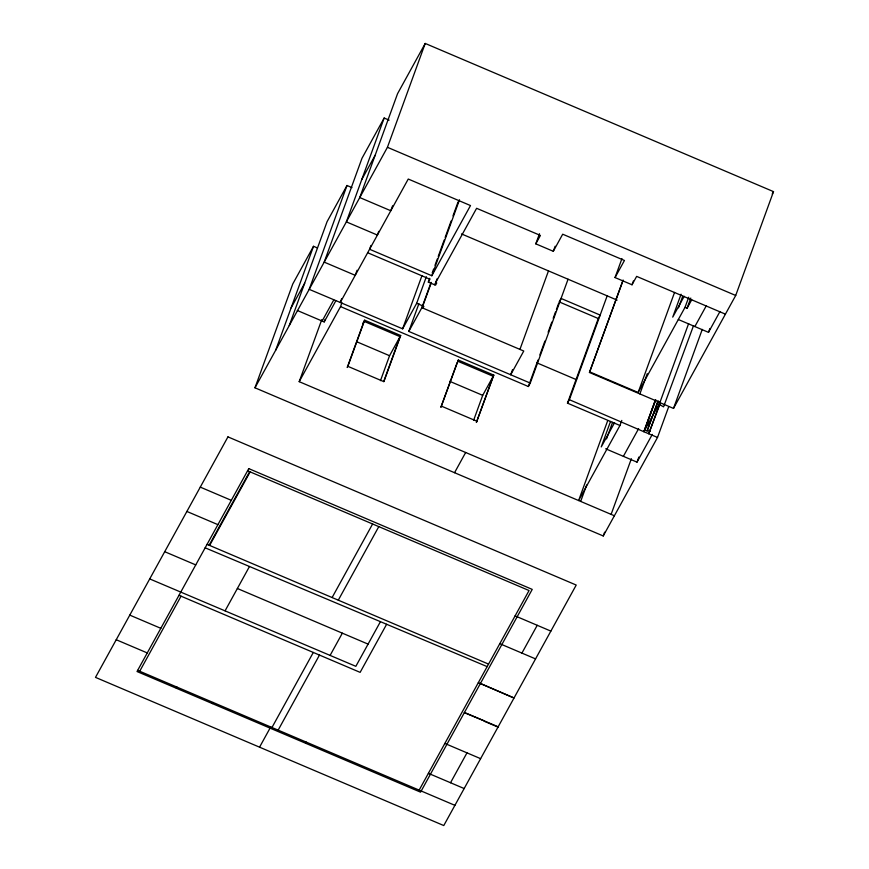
<?xml version="1.0" encoding="UTF-8"?>
<svg xmlns="http://www.w3.org/2000/svg" width="869" height="869" viewBox="0 0 869 869"><rect width="100%" height="100%" fill="white"/><g stroke="black" fill="none" stroke-linecap="round" stroke-linejoin="round"><path stroke-width="1.3" d="M668.652 406.855L657.518 437.444L603.249 535.967L254.975 387.802L292.777 283.946L313.513 246.296L317.239 247.882M275.712 350.153L313.513 246.296M289.268 325.538L327.07 221.682L347.003 185.488L351.967 187.606M347.003 185.488L309.201 289.344L402.619 328.819L416.664 303.314L426.342 276.722M389.127 120.128L384.163 118.021L346.362 221.867L377.396 235.064L378.754 231.339M614.383 515.762L299.197 381.665L321.791 319.607M254.975 387.802L387.433 147.306L425.223 43.45L773.508 191.625L735.706 295.471L673.508 408.408L659.864 402.608L688.628 323.594M297.317 310.483L324.202 321.921L325.115 319.412M341.615 298.74L340.235 302.542L408.256 179.036L470.498 205.562L431.839 275.745L369.575 249.262L370.965 245.46M299.197 381.665L340.539 306.605L341.919 302.803M357.072 270.259L355.225 275.321L324.191 262.123L361.993 158.267L384.163 118.021M392.603 205.768L390.789 210.743L359.755 197.545L397.557 93.689L425.223 43.45M347.861 366.338L364.665 320.183L400.685 335.51L383.881 381.665L347.861 366.338L347.22 367.489L364.024 321.334L400.044 336.661L383.696 381.567M380.47 380.665L389.551 355.714L400.685 335.51M402.619 328.819L421.976 275.625M568.065 279.21L530.253 383.077L408.799 331.426L418.945 303.563M437.085 278.775L435.706 282.577L436.738 283.012L435.543 285.184L428.33 282.121L429.721 278.319M432.23 272.888L433.62 269.097M435 265.295L437.303 258.962M438.226 256.431L444.222 239.963M445.145 237.433L451.13 220.965M452.977 215.903L458.05 201.966M431.839 275.745L459.505 199.761M431.1 282.349L421.878 307.68L523.768 351.033L510.69 374.778L512.514 369.705M431.133 283.153L422.834 305.942L408.799 331.426M457.224 362.427L440.876 407.344L458.321 360.027L493.82 375.136L476.386 422.443L493.19 376.288L457.681 361.189L458.321 360.027M725.419 314.154L636.651 276.385L632.024 284.782L615.046 277.559L624.453 260.472L562.699 234.206L553.292 251.293L535.793 243.841L539.486 233.718M473.616 420.292L482.697 395.341L493.82 375.136M553.292 251.293L555.128 246.231M519.912 349.447L548.469 270.922M340.539 306.605L528.363 386.509L538.02 359.994M539.855 354.943L544.917 341.05M548.133 332.208L551.804 322.106M553.184 318.315L555.487 311.993M556.41 309.473L558.702 303.162M621.802 420.422L619.955 425.484L567.468 403.151L598.274 318.532L600.175 315.089L561.059 298.447L559.158 301.891L598.274 318.532M567.468 403.151L569.369 399.707L607.17 295.851L461.504 233.924M615.046 277.559L621.943 258.604M569.369 399.707L643.842 431.708L659.951 402.466L589.454 372.475L623.106 280.014M589.454 372.475L622.954 280.709M632.024 284.782L633.403 280.98M607.659 420.759L578.624 500.544L619.955 425.484M580.677 501.413L586.673 484.956M610.516 421.465L601.25 446.927L614.6 422.671M606.551 438.888L612.569 422.334M589.769 371.889L638.139 392.473L674.561 292.418M639.877 393.929L647.253 373.659M681.068 294.222L672.725 317.131L684.207 296.286M678.493 307.822L682.665 296.372M638.139 392.473L685.033 307.333L688.715 297.198M603.249 535.967L604.639 532.176M611.092 514.437L631.372 458.713M685.033 307.333L687.086 308.213L690.779 298.078M655.302 400.218L643.842 431.708L657.518 437.444M644.005 431.426L655.465 399.925M655.802 399.74L644.798 429.97L647.112 430.959L657.985 401.402M647.112 430.959L658.115 400.718M605.671 448.806L637.01 462.134L638.867 457.051M659.908 401.684L658.995 404.204L663.558 406.866L693.516 325.679M659.441 404.411L648.73 433.794L660.212 403.444M673.508 408.408L702.261 329.405M678.331 319.52L708.496 332.349L709.886 328.525M291.115 307.843L304.671 283.229M361.765 179.557L375.158 155.236M322.138 321.041L333.761 299.946M324.202 321.921L335.814 300.826M139.713 671.237L181.056 596.177M209.125 545.221L249.631 471.661M209.635 545.439L250.142 471.878M362.786 323.583L364.665 320.183M176.385 688.27L177.026 687.118M225.093 610.798L249.49 566.49M428.33 282.121L429.927 279.221L367.663 252.738M434.511 284.75L476.614 208.299L540.42 235.445L535.793 243.841M422.91 308.126L423.866 306.388L416.664 303.314M212.405 703.597L213.046 702.434M332.11 597.546L372.616 523.985M338.291 600.164L378.797 526.614M259.549 747.177L270.683 726.962M271.964 727.505L313.307 652.445M278.145 730.134L319.477 655.074M330.068 655.465L342.343 633.164M305.551 743.223L306.192 742.061M454.541 472.703L465.665 452.488M380.437 621.661L355.845 666.327L149.718 578.917M386.629 624.268L360.135 672.367L178.992 595.308M528.363 386.509L530.275 383.055M419.14 790.117L529.058 590.54L247.578 470.792M687.086 308.213L691.713 299.816M623.377 456.334L638.639 428.623M694.852 326.548L706.334 305.703M772.204 193.993L773.508 191.625M450.522 782.741L466.979 752.858M464.328 712.678L484.522 720.998M521.921 653.097L537.227 625.3M637.01 462.134L652.282 434.424M708.496 332.349L719.977 311.504M205.149 547.818L487.161 666.621M387.433 147.306L735.706 295.471M536.586 362.721L576.505 379.71M647.438 430.383L650.001 431.48M357.257 341.973L389.551 355.714M449.631 381.285L482.697 395.341M441.517 406.181L477.027 421.291M515.1 615.882L550.859 631.1M200.272 487.118L231.306 500.327M499.794 643.679L535.554 658.898M186.878 511.45L217.913 524.648M207.061 544.342L488.552 664.101M478.341 682.632L514.024 697.992L480.394 683.501M164.708 551.696L195.742 564.904M237.367 588.498L368.076 644.114M464.448 712.461L498.154 726.799M484.359 721.292L497.991 727.092M444.852 743.44L480.611 758.659M129.785 615.122L160.819 628.32M116.229 639.736L147.263 652.934M464.155 788.541L428.395 773.323L430.437 774.214M137.66 670.368L454.9 805.335M607.17 295.851L617.099 300.12M227.95 436.879L95.492 677.375L443.777 825.55L576.223 585.054L227.95 436.879M248.773 468.619L137.02 671.52L420.563 792.159L532.23 589.388L248.773 468.619"/></g></svg>
